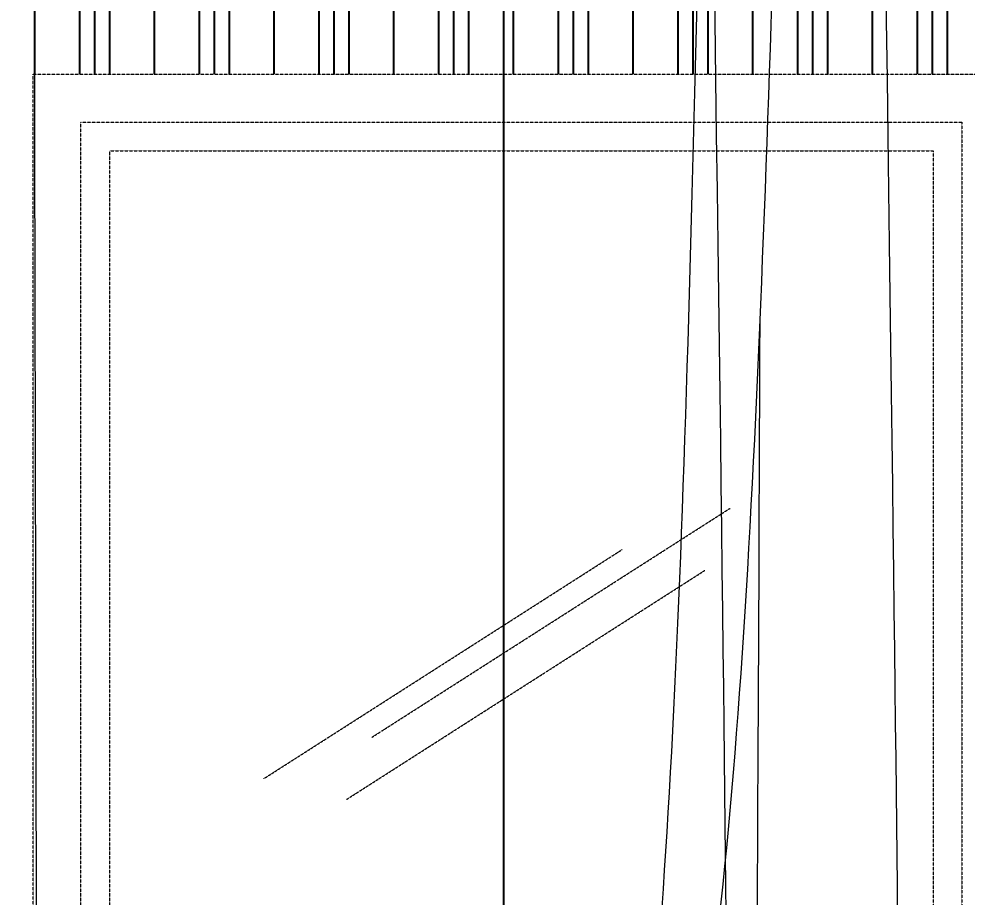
# Model space of a CAD drawing. Header units: inches. Extents: x 274057 to 444617, y 490067 to 635630.
# Drawn here: x 354280 to 355271, y 493886 to 494803 of the extents above; entities that cross this region are included whole.
import ezdxf

# ---------------------------------------------------------------- set-up
doc = ezdxf.new("R2010")
doc.units = ezdxf.units.IN
doc.header["$MEASUREMENT"] = 0
doc.linetypes.add('HIDDEN', pattern=[0.375, 0.25, -0.125])
doc.layers.add('CQ Architectural Window', color=8, linetype='HIDDEN', lineweight=18)
for name, color, linetype in [('CQ curtains and frames', 252, 'Continuous'), ('CQ PANEL DIMENSION', 1, 'Continuous'), ('FURNITURE', 252, 'Continuous')]:
    doc.layers.add(name, color=color, linetype=linetype)
doc.styles.get("Standard").update_dxf_attribs({"font": 'arial.ttf'})
doc.dimstyles.new('CQ 20', dxfattribs={"dimscale": 0.2, "dimtxt": 150, "dimasz": 100, "dimexe": 100, "dimexo": 20, "dimgap": 80, "dimtad": 1, "dimdec": 0, "dimzin": 0, "dimdsep": 46, "dimtxsty": 'Standard', "dimblk": 'DOT', "dimcen": 100, "dimclrd": 1, "dimclre": 1, "dimclrt": 3, "dimadec": 0, "dimazin": 0, "dimtfac": 1, "dimtdec": 0, "dimtofl": 0, "dimtmove": 0, "dimatfit": 3, "dimfxl": 1, "dimtolj": 1, "dimtzin": 0, "dimlwd": -1, "dimarcsym": 0})

# ---------------------------------------------------------------- blocks, each defined once
blk = doc.blocks.new('ff-15 window')
at = {"layer": 'CQ Architectural Window', "color": 251}
for p, q in [((355185.84, 512560.34, -0.03), (355560.05, 512799.47, -0.03)), ((355072.86, 512517.09, -0.03), (355447.07, 512756.23, -0.03)), ((355159.4, 512495.47, -0.03), (355533.6, 512734.6, -0.03))]:
    blk.add_line(p, q, dxfattribs=at)
at = {"layer": 'CQ Architectural Window', "elevation": -0.03}
for points in [[(354831.91, 513252.52), (359931.91, 513252.52), (359931.91, 510602.52), (354831.91, 510602.52)], [(354881.91, 513202.52), (355801.91, 513202.52), (355801.91, 510652.52), (354881.91, 510652.52)], [(354911.91, 513172.52), (355771.91, 513172.52), (355771.91, 510682.52), (354911.91, 510682.52)]]:
    blk.add_lwpolyline(points, close=True, dxfattribs=at)
blk = doc.blocks.new('_Dot')
at = {"color": 0, "linetype": 'ByBlock', "lineweight": -2}
blk.add_line((-0.5, 0), (-1, 0), dxfattribs=at)
at = {"color": 0, "linetype": 'ByBlock', "const_width": 0.5}
blk.add_lwpolyline([(-0.25, 0, 1), (0.25, 0, 1)], format="xyb", close=True, dxfattribs=at)
blk = doc.blocks.new('*D1290')
at = {"layer": 'CQ PANEL DIMENSION', "color": 1, "lineweight": -2, "transparency": 16777216}
for p, q in [((354281.45, 495194.74), (354806.32, 495194.74)), ((353585.88, 492094.74), (354806.32, 492094.74))]:
    blk.add_line(p, q, dxfattribs=at)
at = {"layer": 'CQ PANEL DIMENSION', "color": 1, "transparency": 16777216}
blk.add_line((354786.32, 495174.74), (354786.32, 492114.74), dxfattribs=at)
at = {"layer": 'Defpoints', "color": 0, "transparency": 16777216}
for p in [(354277.45, 495194.74, 0), (353581.88, 492094.74, 0), (354786.32, 492094.74)]:
    blk.add_point(p, dxfattribs=at)
at = {"layer": 'CQ PANEL DIMENSION', "color": 1, "transparency": 16777216, "xscale": 20, "yscale": 20, "zscale": 20}
for p, rotation in [((354786.32, 495194.74), 90), ((354786.32, 492094.74), 270)]:
    blk.add_blockref('_Dot', p, dxfattribs=dict(at, rotation=rotation))
at = {"layer": 'CQ PANEL DIMENSION', "color": 3, "transparency": 16777216, "insert": (354754.99, 493644.74), "char_height": 30, "attachment_point": 5, "rotation": 90}
blk.add_mtext('\\A1;3100', dxfattribs=at)
blk = doc.blocks.new('curtain')
at = {"layer": 'FURNITURE', "lineweight": 0, "elevation": 0}
blk.add_lwpolyline([(-1714.41, -4.16), (-1720.85, 2875.9)], dxfattribs=at)
at = {"layer": 'FURNITURE', "lineweight": 0}
for points, knots in [([(-1024.38, 2875.9, 0), (-1038.02, 2299.53, 0), (-1055.2, 1573.05, 0), (-1142.35, 1310.09, 0), (-1331.35, 1151.67, 0), (-1456.82, 997.36, 0), (-1656.73, 1190.94, 0), (-1716.03, 1248.37, 0), (-1672.81, 1199.04, 0), (-1557.4, 1067.36, 0), (-1416.59, 1062.63, 0), (-1234.24, 1127.06, 0), (-1100.51, 1288.88, 0), (-982.95, 1678.71, 0), (-961.53, 2345.09, 0), (-944.46, 2875.9, 0)], [276.503384, 276.503384, 276.503384, 276.503384, 756.841523, 881.937441, 1071.680382, 1208.200709, 1265.782785, 1265.782785, 1265.782785, 1339.153287, 1461.665571, 1598.185898, 1787.928839, 1913.024757, 2402.86302, 2402.86302, 2402.86302, 2402.86302]), ([(-1034, 2.18), (-1031.27, 25.9), (-1009.39, 215.56), (-1008.35, 513.45), (-1008.35, 930.59), (-998.16, 1238.92, 0), (-998.16, 1238.93, 0), (-998.16, 1238.93, 0), (-998.16, 1238.93, 0), (-994.96, 1335.94, 0), (-991.75, 1432.96, 0), (-1012.26, 2875.9, 0)], [0, 0, 0, 0, 71.629295, 572.783283, 1105.042084, 1105.042084, 1105.042084, 1105.044075, 1105.044075, 1105.044075, 1272.514684, 1272.514684, 1272.514684, 1272.514684]), ([(-854.89, 2.18), (-852.16, 25.9), (-830.28, 215.56), (-829.24, 513.45), (-829.24, 930.59), (-819.05, 1238.92, 0), (-819.05, 1238.93, 0), (-819.05, 1238.93, 0), (-819.05, 1238.93, 0), (-815.85, 1335.94, 0), (-812.64, 1432.96, 0), (-833.16, 2875.9, 0)], [0, 0, 0, 0, 71.629295, 572.783283, 1105.042084, 1105.042084, 1105.042084, 1105.044075, 1105.044075, 1105.044075, 1272.514684, 1272.514684, 1272.514684, 1272.514684]), ([(-1008.27, 2.18), (-1005.53, 25.9), (-983.65, 215.56), (-982.62, 513.45), (-982.62, 930.59), (-972.43, 1238.92, 0), (-972.43, 1238.93, 0), (-972.43, 1238.93, 0), (-972.43, 1238.93, 0), (-969.14, 1338.38, 0), (-965.86, 1437.84, 0), (-962.57, 2372.31, 0)], [0, 0, 0, 0, 71.629295, 572.783283, 1105.042084, 1105.042084, 1105.042084, 1105.044075, 1105.044075, 1105.044075, 1276.72827, 1276.72827, 1276.72827, 1276.72827])]:
    blk.add_open_spline(points, degree=3, knots=knots, dxfattribs=at)

msp = doc.modelspace()

# ---------------------------------------------------------------- hatches: boundary and pattern name
at = {"layer": 'CQ curtains and frames', "linetype": 'ByBlock', "ltscale": 200}
h = msp.add_hatch(dxfattribs=at)
h.set_pattern_fill('PLASTI,_O', color=256, scale=500, angle=90)
h.set_pattern_definition([(90, (0, -24304.54), (-125, 8e-15), []), (90, (-15.62, -24304.54), (-125, 8e-15), []), (90, (-31.25, -24304.54), (-125, 8e-15), []), (90, (-78.12, -24304.54), (-125, 8e-15), [])])
edge = h.paths.add_edge_path()
edge.add_line((359636.1, 493216.74), (359636.1, 494854.7))
edge.add_line((359636.1, 494854.7), (359615.1, 494884.7))
edge.add_line((359615.1, 494884.7), (359611.1, 494954.83))
edge.add_line((359611.1, 494954.83), (359625.1, 494974.87))
edge.add_line((359625.1, 494974.87), (359625.1, 494994.74))
edge.add_line((359625.1, 494994.74), (354065.1, 494994.8))
edge.add_line((354065.1, 494994.8), (354065.1, 494974.87))
edge.add_line((354065.1, 494974.87), (354069.1, 494974.87))
edge.add_line((354069.1, 494974.87), (354070.27, 494972.04))
edge.add_line((354070.27, 494972.04), (354073.1, 494970.87))
edge.add_line((354073.1, 494970.87), (354073.1, 494967.87))
edge.add_arc((354073.1, 494964.87), 3, 0, 90, ccw=False)
edge.add_line((354076.1, 494964.87), (354079.1, 494964.87))
edge.add_line((354079.1, 494964.87), (354079.1, 494924.7))
edge.add_line((354079.1, 494924.7), (354076.1, 494924.7))
edge.add_arc((354073.1, 494924.7), 3, 270, 360, ccw=False)
edge.add_line((354073.1, 494921.7), (354073.1, 494918.7))
edge.add_arc((354073.1, 494914.7), 4, 90, 180)
edge.add_line((354069.1, 494914.7), (354065.1, 494914.7))
edge.add_line((354065.1, 494914.7), (354065.1, 494894.7))
edge.add_line((354065.1, 494894.7), (354068.1, 494894.7))
edge.add_arc((354071.1, 494894.7), 3, 180, 270)
edge.add_line((354071.1, 494891.7), (354071.1, 494888.7))
edge.add_arc((354071.1, 494884.7), 4, -90, 90, ccw=False)
edge.add_line((354071.1, 494880.7), (354071.1, 494877.7))
edge.add_arc((354071.1, 494874.7), 3, 90, 180)
edge.add_line((354068.1, 494874.7), (354065.1, 494874.7))
edge.add_line((354065.1, 494874.7), (354065.1, 494853.37))
edge.add_line((354065.1, 494853.37), (354052.04, 494853.37))
edge.add_line((354052.04, 494853.37), (354069.17, 492209.77))
edge.add_line((354069.17, 492209.77), (354295.1, 492209.71))
edge.add_line((354295.1, 492209.71), (354295.1, 494744.74))
edge.add_line((354295.1, 494744.74), (359395.1, 494744.74))
edge.add_line((359395.1, 494744.74), (359394.66, 493216.74))
edge.add_line((359394.66, 493216.74), (359636.1, 493216.88))

# ---------------------------------------------------------------- block references
at = {"layer": 'CQ curtains and frames'}
for name, p in [('curtain', (356016.95, 492118.9, 0)), ('ff-15 window', (-536.81, -18507.78, 0))]:
    msp.add_blockref(name, p, dxfattribs=at)

# ---------------------------------------------------------------- dimensions: what is measured, and where the dimension line sits
at = {"layer": 'CQ PANEL DIMENSION'}
dim = msp.add_linear_dim(base=(354786.32, 492094.74), p1=(354277.45, 495194.74, 0), p2=(353581.88, 492094.74, 0), angle=90, dimstyle='CQ 20', override={"dimtmove": 1}, dxfattribs=at)
dim.commit()
dim.dimension.update_dxf_attribs({"geometry": '*D1290', "text_midpoint": (354754.99, 493644.74)})

doc.saveas('drawing.dxf')
